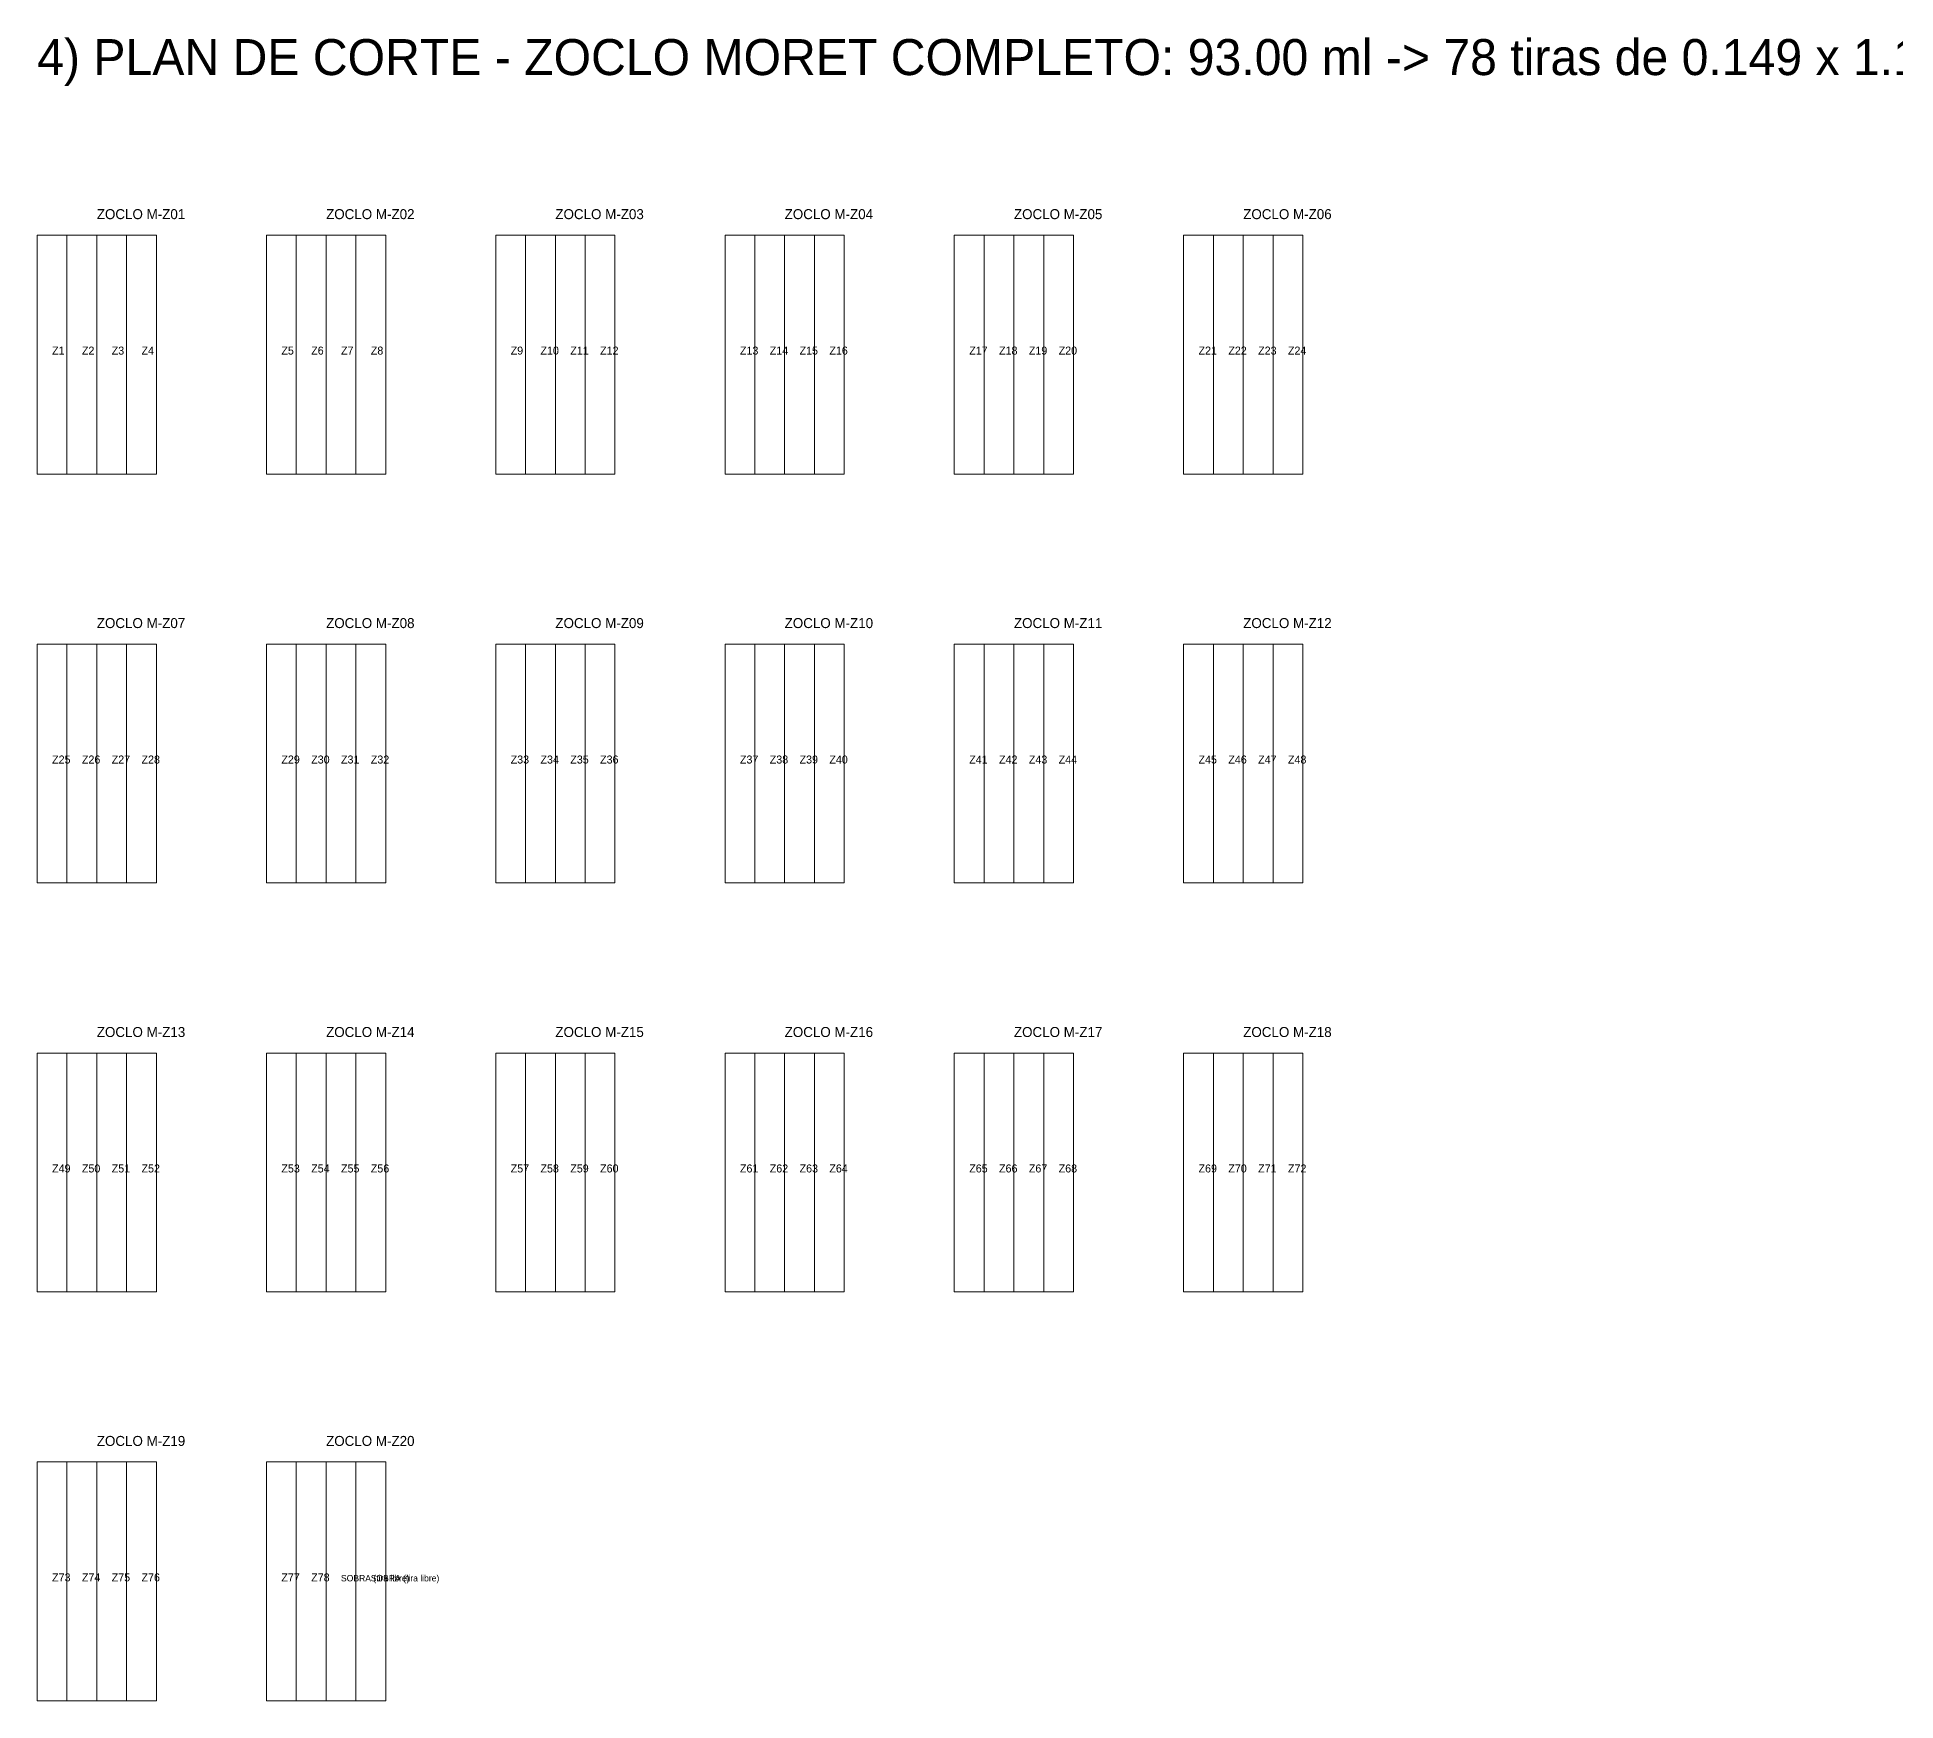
# Model space of a CAD drawing. Header units: metres. Extents: x 272.3 to 354.7, y -132.1 to -56.9.
# Drawn here: x 336.11 to 345.4, y -124.37 to -116.05 of the extents above; entities that cross this region are included whole.
import ezdxf

# ---------------------------------------------------------------- set-up
doc = ezdxf.new("R2010")
doc.units = ezdxf.units.M
for name, color, linetype, lineweight, plot in [('ESCALERA-REGADERA-ZOCLO', 6, 'Continuous', 0, False), ('ESCALERA-REGADERA-ZOCLO-TEXTO', 7, 'Continuous', 0, False), ('PLAN-CORTE-SOBRANTES', 2, 'Continuous', 0, False)]:
    doc.layers.add(name, color=color, linetype=linetype, lineweight=lineweight, plot=plot)

msp = doc.modelspace()

# ---------------------------------------------------------------- linework, layer by layer
at = {"layer": 'ESCALERA-REGADERA-ZOCLO'}
for points in [[(336.1085, -118.2383), (336.7045, -118.2383), (336.7045, -117.0443), (336.1085, -117.0443)], [(336.1085, -118.2383), (336.2575, -118.2383), (336.2575, -117.0443), (336.1085, -117.0443)], [(336.2575, -118.2383), (336.4065, -118.2383), (336.4065, -117.0443), (336.2575, -117.0443)], [(336.4065, -118.2383), (336.5555, -118.2383), (336.5555, -117.0443), (336.4065, -117.0443)], [(336.5555, -118.2383), (336.7045, -118.2383), (336.7045, -117.0443), (336.5555, -117.0443)], [(337.2545, -118.2383), (337.8505, -118.2383), (337.8505, -117.0443), (337.2545, -117.0443)], [(337.2545, -118.2383), (337.4035, -118.2383), (337.4035, -117.0443), (337.2545, -117.0443)], [(337.4035, -118.2383), (337.5525, -118.2383), (337.5525, -117.0443), (337.4035, -117.0443)], [(337.5525, -118.2383), (337.7015, -118.2383), (337.7015, -117.0443), (337.5525, -117.0443)], [(337.7015, -118.2383), (337.8505, -118.2383), (337.8505, -117.0443), (337.7015, -117.0443)], [(338.4005, -118.2383), (338.9965, -118.2383), (338.9965, -117.0443), (338.4005, -117.0443)], [(338.4005, -118.2383), (338.5495, -118.2383), (338.5495, -117.0443), (338.4005, -117.0443)], [(338.5495, -118.2383), (338.6985, -118.2383), (338.6985, -117.0443), (338.5495, -117.0443)], [(338.6985, -118.2383), (338.8475, -118.2383), (338.8475, -117.0443), (338.6985, -117.0443)], [(338.8475, -118.2383), (338.9965, -118.2383), (338.9965, -117.0443), (338.8475, -117.0443)], [(339.5465, -118.2383), (340.1425, -118.2383), (340.1425, -117.0443), (339.5465, -117.0443)], [(339.5465, -118.2383), (339.6955, -118.2383), (339.6955, -117.0443), (339.5465, -117.0443)], [(339.6955, -118.2383), (339.8445, -118.2383), (339.8445, -117.0443), (339.6955, -117.0443)], [(339.8445, -118.2383), (339.9935, -118.2383), (339.9935, -117.0443), (339.8445, -117.0443)], [(339.9935, -118.2383), (340.1425, -118.2383), (340.1425, -117.0443), (339.9935, -117.0443)], [(340.6925, -118.2383), (341.2885, -118.2383), (341.2885, -117.0443), (340.6925, -117.0443)], [(340.6925, -118.2383), (340.8415, -118.2383), (340.8415, -117.0443), (340.6925, -117.0443)], [(340.8415, -118.2383), (340.9905, -118.2383), (340.9905, -117.0443), (340.8415, -117.0443)], [(340.9905, -118.2383), (341.1395, -118.2383), (341.1395, -117.0443), (340.9905, -117.0443)], [(341.1395, -118.2383), (341.2885, -118.2383), (341.2885, -117.0443), (341.1395, -117.0443)], [(341.8385, -118.2383), (342.4345, -118.2383), (342.4345, -117.0443), (341.8385, -117.0443)], [(341.8385, -118.2383), (341.9875, -118.2383), (341.9875, -117.0443), (341.8385, -117.0443)], [(341.9875, -118.2383), (342.1365, -118.2383), (342.1365, -117.0443), (341.9875, -117.0443)], [(342.1365, -118.2383), (342.2855, -118.2383), (342.2855, -117.0443), (342.1365, -117.0443)], [(342.2855, -118.2383), (342.4345, -118.2383), (342.4345, -117.0443), (342.2855, -117.0443)], [(336.1085, -120.2823), (336.7045, -120.2823), (336.7045, -119.0883), (336.1085, -119.0883)], [(336.1085, -120.2823), (336.2575, -120.2823), (336.2575, -119.0883), (336.1085, -119.0883)], [(336.2575, -120.2823), (336.4065, -120.2823), (336.4065, -119.0883), (336.2575, -119.0883)], [(336.4065, -120.2823), (336.5555, -120.2823), (336.5555, -119.0883), (336.4065, -119.0883)], [(336.5555, -120.2823), (336.7045, -120.2823), (336.7045, -119.0883), (336.5555, -119.0883)], [(337.2545, -120.2823), (337.8505, -120.2823), (337.8505, -119.0883), (337.2545, -119.0883)], [(337.2545, -120.2823), (337.4035, -120.2823), (337.4035, -119.0883), (337.2545, -119.0883)], [(337.4035, -120.2823), (337.5525, -120.2823), (337.5525, -119.0883), (337.4035, -119.0883)], [(337.5525, -120.2823), (337.7015, -120.2823), (337.7015, -119.0883), (337.5525, -119.0883)], [(337.7015, -120.2823), (337.8505, -120.2823), (337.8505, -119.0883), (337.7015, -119.0883)], [(338.4005, -120.2823), (338.9965, -120.2823), (338.9965, -119.0883), (338.4005, -119.0883)], [(338.4005, -120.2823), (338.5495, -120.2823), (338.5495, -119.0883), (338.4005, -119.0883)], [(338.5495, -120.2823), (338.6985, -120.2823), (338.6985, -119.0883), (338.5495, -119.0883)], [(338.6985, -120.2823), (338.8475, -120.2823), (338.8475, -119.0883), (338.6985, -119.0883)], [(338.8475, -120.2823), (338.9965, -120.2823), (338.9965, -119.0883), (338.8475, -119.0883)], [(339.5465, -120.2823), (340.1425, -120.2823), (340.1425, -119.0883), (339.5465, -119.0883)], [(339.5465, -120.2823), (339.6955, -120.2823), (339.6955, -119.0883), (339.5465, -119.0883)], [(339.6955, -120.2823), (339.8445, -120.2823), (339.8445, -119.0883), (339.6955, -119.0883)], [(339.8445, -120.2823), (339.9935, -120.2823), (339.9935, -119.0883), (339.8445, -119.0883)], [(339.9935, -120.2823), (340.1425, -120.2823), (340.1425, -119.0883), (339.9935, -119.0883)], [(340.6925, -120.2823), (341.2885, -120.2823), (341.2885, -119.0883), (340.6925, -119.0883)], [(340.6925, -120.2823), (340.8415, -120.2823), (340.8415, -119.0883), (340.6925, -119.0883)], [(340.8415, -120.2823), (340.9905, -120.2823), (340.9905, -119.0883), (340.8415, -119.0883)], [(340.9905, -120.2823), (341.1395, -120.2823), (341.1395, -119.0883), (340.9905, -119.0883)], [(341.1395, -120.2823), (341.2885, -120.2823), (341.2885, -119.0883), (341.1395, -119.0883)], [(341.8385, -120.2823), (342.4345, -120.2823), (342.4345, -119.0883), (341.8385, -119.0883)], [(341.8385, -120.2823), (341.9875, -120.2823), (341.9875, -119.0883), (341.8385, -119.0883)], [(341.9875, -120.2823), (342.1365, -120.2823), (342.1365, -119.0883), (341.9875, -119.0883)], [(342.1365, -120.2823), (342.2855, -120.2823), (342.2855, -119.0883), (342.1365, -119.0883)], [(342.2855, -120.2823), (342.4345, -120.2823), (342.4345, -119.0883), (342.2855, -119.0883)], [(336.1085, -122.3263), (336.7045, -122.3263), (336.7045, -121.1323), (336.1085, -121.1323)], [(336.1085, -122.3263), (336.2575, -122.3263), (336.2575, -121.1323), (336.1085, -121.1323)], [(336.2575, -122.3263), (336.4065, -122.3263), (336.4065, -121.1323), (336.2575, -121.1323)], [(336.4065, -122.3263), (336.5555, -122.3263), (336.5555, -121.1323), (336.4065, -121.1323)], [(336.5555, -122.3263), (336.7045, -122.3263), (336.7045, -121.1323), (336.5555, -121.1323)], [(337.2545, -122.3263), (337.8505, -122.3263), (337.8505, -121.1323), (337.2545, -121.1323)], [(337.2545, -122.3263), (337.4035, -122.3263), (337.4035, -121.1323), (337.2545, -121.1323)], [(337.4035, -122.3263), (337.5525, -122.3263), (337.5525, -121.1323), (337.4035, -121.1323)], [(337.5525, -122.3263), (337.7015, -122.3263), (337.7015, -121.1323), (337.5525, -121.1323)], [(337.7015, -122.3263), (337.8505, -122.3263), (337.8505, -121.1323), (337.7015, -121.1323)], [(338.4005, -122.3263), (338.9965, -122.3263), (338.9965, -121.1323), (338.4005, -121.1323)], [(338.4005, -122.3263), (338.5495, -122.3263), (338.5495, -121.1323), (338.4005, -121.1323)], [(338.5495, -122.3263), (338.6985, -122.3263), (338.6985, -121.1323), (338.5495, -121.1323)], [(338.6985, -122.3263), (338.8475, -122.3263), (338.8475, -121.1323), (338.6985, -121.1323)], [(338.8475, -122.3263), (338.9965, -122.3263), (338.9965, -121.1323), (338.8475, -121.1323)], [(339.5465, -122.3263), (340.1425, -122.3263), (340.1425, -121.1323), (339.5465, -121.1323)], [(339.5465, -122.3263), (339.6955, -122.3263), (339.6955, -121.1323), (339.5465, -121.1323)], [(339.6955, -122.3263), (339.8445, -122.3263), (339.8445, -121.1323), (339.6955, -121.1323)], [(339.8445, -122.3263), (339.9935, -122.3263), (339.9935, -121.1323), (339.8445, -121.1323)], [(339.9935, -122.3263), (340.1425, -122.3263), (340.1425, -121.1323), (339.9935, -121.1323)], [(340.6925, -122.3263), (341.2885, -122.3263), (341.2885, -121.1323), (340.6925, -121.1323)], [(340.6925, -122.3263), (340.8415, -122.3263), (340.8415, -121.1323), (340.6925, -121.1323)], [(340.8415, -122.3263), (340.9905, -122.3263), (340.9905, -121.1323), (340.8415, -121.1323)], [(340.9905, -122.3263), (341.1395, -122.3263), (341.1395, -121.1323), (340.9905, -121.1323)], [(341.1395, -122.3263), (341.2885, -122.3263), (341.2885, -121.1323), (341.1395, -121.1323)], [(341.8385, -122.3263), (342.4345, -122.3263), (342.4345, -121.1323), (341.8385, -121.1323)], [(341.8385, -122.3263), (341.9875, -122.3263), (341.9875, -121.1323), (341.8385, -121.1323)], [(341.9875, -122.3263), (342.1365, -122.3263), (342.1365, -121.1323), (341.9875, -121.1323)], [(342.1365, -122.3263), (342.2855, -122.3263), (342.2855, -121.1323), (342.1365, -121.1323)], [(342.2855, -122.3263), (342.4345, -122.3263), (342.4345, -121.1323), (342.2855, -121.1323)], [(336.1085, -124.3703), (336.7045, -124.3703), (336.7045, -123.1763), (336.1085, -123.1763)], [(336.1085, -124.3703), (336.2575, -124.3703), (336.2575, -123.1763), (336.1085, -123.1763)], [(336.2575, -124.3703), (336.4065, -124.3703), (336.4065, -123.1763), (336.2575, -123.1763)], [(336.4065, -124.3703), (336.5555, -124.3703), (336.5555, -123.1763), (336.4065, -123.1763)], [(336.5555, -124.3703), (336.7045, -124.3703), (336.7045, -123.1763), (336.5555, -123.1763)], [(337.2545, -124.3703), (337.8505, -124.3703), (337.8505, -123.1763), (337.2545, -123.1763)], [(337.2545, -124.3703), (337.4035, -124.3703), (337.4035, -123.1763), (337.2545, -123.1763)], [(337.4035, -124.3703), (337.5525, -124.3703), (337.5525, -123.1763), (337.4035, -123.1763)]]:
    msp.add_lwpolyline(points, close=True, dxfattribs=at)
at = {"layer": 'PLAN-CORTE-SOBRANTES'}
for points in [[(337.5525, -124.3703), (337.7015, -124.3703), (337.7015, -123.1763), (337.5525, -123.1763)], [(337.7015, -124.3703), (337.8505, -124.3703), (337.8505, -123.1763), (337.7015, -123.1763)]]:
    msp.add_lwpolyline(points, close=True, dxfattribs=at)

# ---------------------------------------------------------------- texts
at = {"layer": 'ESCALERA-REGADERA-ZOCLO-TEXTO'}
for s, height, p in [('4) PLAN DE CORTE - ZOCLO MORET COMPLETO: 93.00 ml -> 78 tiras de 0.149 x 1.194 -> 20 piezas (4 tiras EXACTAS por pieza; cortadora de diamante, corte sin merma)', 0.18, (336.1085, -116.2443)), ('ZOCLO M-Z01', 0.05, (336.4065, -116.9643)), ('ZOCLO M-Z02', 0.05, (337.5525, -116.9643)), ('ZOCLO M-Z03', 0.05, (338.6985, -116.9643)), ('ZOCLO M-Z04', 0.05, (339.8445, -116.9643)), ('ZOCLO M-Z05', 0.05, (340.9905, -116.9643)), ('ZOCLO M-Z06', 0.05, (342.1365, -116.9643)), ('Z1', 0.04, (336.183, -117.6413)), ('Z2', 0.04, (336.332, -117.6413)), ('Z3', 0.04, (336.481, -117.6413)), ('Z4', 0.04, (336.63, -117.6413)), ('Z5', 0.04, (337.329, -117.6413)), ('Z6', 0.04, (337.478, -117.6413)), ('Z7', 0.04, (337.627, -117.6413)), ('Z8', 0.04, (337.776, -117.6413)), ('Z9', 0.04, (338.475, -117.6413)), ('Z10', 0.04, (338.624, -117.6413)), ('Z11', 0.04, (338.773, -117.6413)), ('Z12', 0.04, (338.922, -117.6413)), ('Z13', 0.04, (339.621, -117.6413)), ('Z14', 0.04, (339.77, -117.6413)), ('Z15', 0.04, (339.919, -117.6413)), ('Z16', 0.04, (340.068, -117.6413)), ('Z17', 0.04, (340.767, -117.6413)), ('Z18', 0.04, (340.916, -117.6413)), ('Z19', 0.04, (341.065, -117.6413)), ('Z20', 0.04, (341.214, -117.6413)), ('Z21', 0.04, (341.913, -117.6413)), ('Z22', 0.04, (342.062, -117.6413)), ('Z23', 0.04, (342.211, -117.6413)), ('Z24', 0.04, (342.36, -117.6413)), ('ZOCLO M-Z07', 0.05, (336.4065, -119.0083)), ('ZOCLO M-Z08', 0.05, (337.5525, -119.0083)), ('ZOCLO M-Z09', 0.05, (338.6985, -119.0083)), ('ZOCLO M-Z10', 0.05, (339.8445, -119.0083)), ('ZOCLO M-Z11', 0.05, (340.9905, -119.0083)), ('ZOCLO M-Z12', 0.05, (342.1365, -119.0083)), ('Z25', 0.04, (336.183, -119.6853)), ('Z26', 0.04, (336.332, -119.6853)), ('Z27', 0.04, (336.481, -119.6853)), ('Z28', 0.04, (336.63, -119.6853)), ('Z29', 0.04, (337.329, -119.6853)), ('Z30', 0.04, (337.478, -119.6853)), ('Z31', 0.04, (337.627, -119.6853)), ('Z32', 0.04, (337.776, -119.6853)), ('Z33', 0.04, (338.475, -119.6853)), ('Z34', 0.04, (338.624, -119.6853)), ('Z35', 0.04, (338.773, -119.6853)), ('Z36', 0.04, (338.922, -119.6853)), ('Z37', 0.04, (339.621, -119.6853)), ('Z38', 0.04, (339.77, -119.6853)), ('Z39', 0.04, (339.919, -119.6853)), ('Z40', 0.04, (340.068, -119.6853)), ('Z41', 0.04, (340.767, -119.6853)), ('Z42', 0.04, (340.916, -119.6853)), ('Z43', 0.04, (341.065, -119.6853)), ('Z44', 0.04, (341.214, -119.6853)), ('Z45', 0.04, (341.913, -119.6853)), ('Z46', 0.04, (342.062, -119.6853)), ('Z47', 0.04, (342.211, -119.6853)), ('Z48', 0.04, (342.36, -119.6853)), ('ZOCLO M-Z13', 0.05, (336.4065, -121.0523)), ('ZOCLO M-Z14', 0.05, (337.5525, -121.0523)), ('ZOCLO M-Z15', 0.05, (338.6985, -121.0523)), ('ZOCLO M-Z16', 0.05, (339.8445, -121.0523)), ('ZOCLO M-Z17', 0.05, (340.9905, -121.0523)), ('ZOCLO M-Z18', 0.05, (342.1365, -121.0523)), ('Z49', 0.04, (336.183, -121.7293)), ('Z50', 0.04, (336.332, -121.7293)), ('Z51', 0.04, (336.481, -121.7293)), ('Z52', 0.04, (336.63, -121.7293)), ('Z53', 0.04, (337.329, -121.7293)), ('Z54', 0.04, (337.478, -121.7293)), ('Z55', 0.04, (337.627, -121.7293)), ('Z56', 0.04, (337.776, -121.7293)), ('Z57', 0.04, (338.475, -121.7293)), ('Z58', 0.04, (338.624, -121.7293)), ('Z59', 0.04, (338.773, -121.7293)), ('Z60', 0.04, (338.922, -121.7293)), ('Z61', 0.04, (339.621, -121.7293)), ('Z62', 0.04, (339.77, -121.7293)), ('Z63', 0.04, (339.919, -121.7293)), ('Z64', 0.04, (340.068, -121.7293)), ('Z65', 0.04, (340.767, -121.7293)), ('Z66', 0.04, (340.916, -121.7293)), ('Z67', 0.04, (341.065, -121.7293)), ('Z68', 0.04, (341.214, -121.7293)), ('Z69', 0.04, (341.913, -121.7293)), ('Z70', 0.04, (342.062, -121.7293)), ('Z71', 0.04, (342.211, -121.7293)), ('Z72', 0.04, (342.36, -121.7293)), ('ZOCLO M-Z19', 0.05, (336.4065, -123.0963)), ('ZOCLO M-Z20', 0.05, (337.5525, -123.0963)), ('Z73', 0.04, (336.183, -123.7733)), ('Z74', 0.04, (336.332, -123.7733)), ('Z75', 0.04, (336.481, -123.7733)), ('Z76', 0.04, (336.63, -123.7733)), ('Z77', 0.04, (337.329, -123.7733)), ('Z78', 0.04, (337.478, -123.7733)), ('SOBRA (tira libre)', 0.032, (337.627, -123.7733)), ('SOBRA (tira libre)', 0.032, (337.776, -123.7733))]:
    msp.add_text(s, height=height, dxfattribs=at).set_placement(p)

doc.saveas('drawing.dxf')
